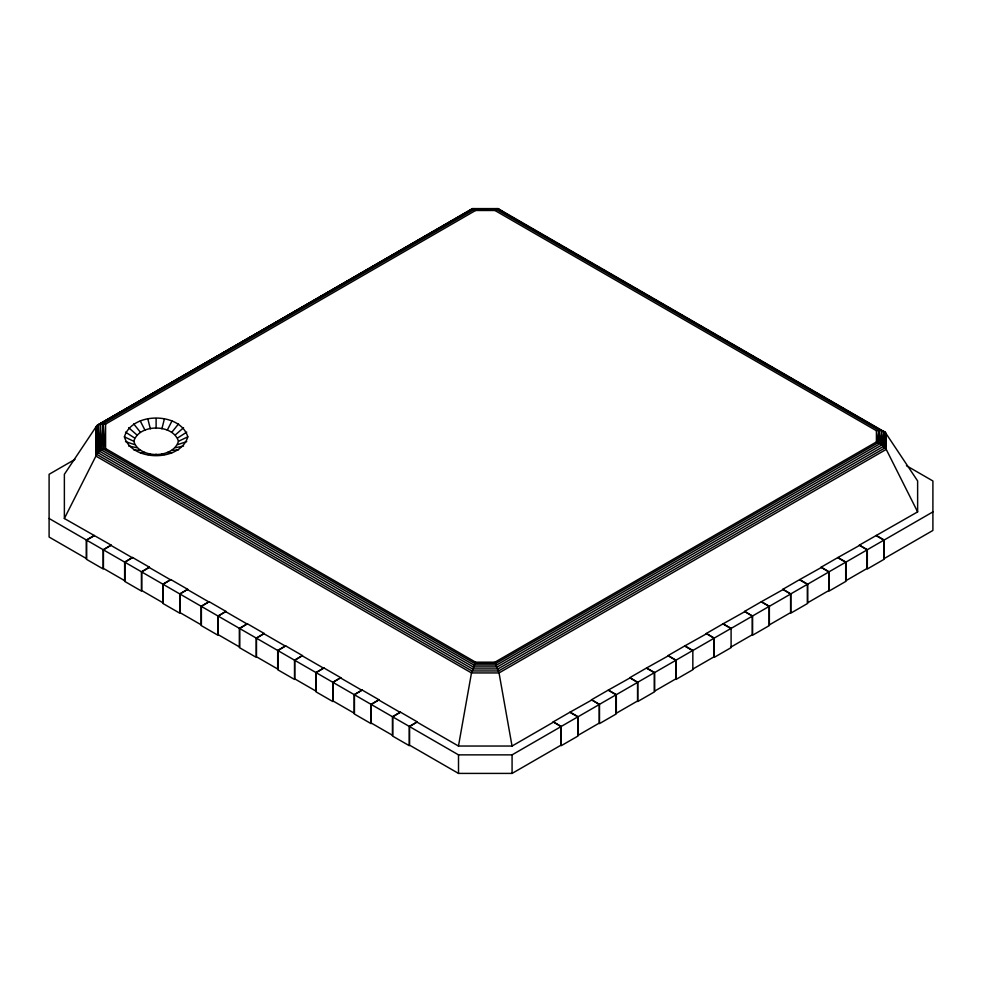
<?xml version="1.0" encoding="UTF-8"?>
<svg xmlns="http://www.w3.org/2000/svg" width="982" height="982" viewBox="0 0 982 982"><rect width="100%" height="100%" fill="white"/><g stroke="black" fill="none" stroke-linecap="round" stroke-linejoin="round"><path stroke-width="1.47" d="M578.054 716.725L561.213 726.447L561.213 745.706L578.054 735.997L578.054 716.725L570.1 712.134L553.259 721.856L561.017 726.606L561.017 745.154L512.076 773.411L458.508 773.411L409.543 745.142L409.543 726.582L417.264 721.856L400.423 712.134L392.702 716.86L392.702 735.42L371.27 723.047L371.27 704.487L378.991 699.761L362.162 690.051L354.441 694.765L354.441 713.325L333.008 700.952L333.008 682.404L340.729 677.678L323.9 667.956L316.179 672.682L316.179 691.23L294.747 678.869L294.747 660.309L302.468 655.583L285.639 645.861L277.918 650.587L277.918 669.147L256.486 656.774L256.486 638.214L264.207 633.488L247.378 623.779L239.645 628.492L239.645 647.052L218.225 634.679L218.225 616.131L225.946 611.405L209.105 601.684L201.384 606.41L201.384 624.957L179.964 612.596L179.964 594.036L187.685 589.31L170.843 579.589L163.122 584.315L163.122 602.874L141.69 590.501L141.69 571.941L149.424 567.215L132.582 557.506L124.861 562.22L124.861 580.779L103.429 568.406L103.429 549.859L111.15 545.133L64.37 518.508L96.764 454.371L96.813 425.66L472.489 208.601L475.546 210.492L494.977 210.492L876.423 430.717L881.554 430.546L885.187 432.276L917.63 480.947L917.63 511.88L859.36 545.133L867.131 549.871L867.131 568.431L845.698 580.804L845.698 562.244L867.131 549.871M882.253 431.184L886.23 433.479L885.236 447.743L498.623 670.952L471.9 670.952L96.764 454.371L98.114 452.788L98.212 424.69L473.422 208.589M494.977 210.492L498.021 208.601L885.187 432.276L883.886 446.159L498.07 668.902L472.452 668.902L98.114 452.788L99.759 451.339L100.446 423.917L105.577 424.089L475.546 210.492M883.886 446.159L883.788 431.319L882.241 444.711L497.383 666.901L473.14 666.901L99.759 451.339L101.625 450.112L102.987 423.733L474.478 209.252L496.045 209.252L879.013 430.362L880.375 443.483L886.23 449.388L917.63 511.88M100.446 423.917L101.625 450.112L103.601 449.179L474.723 663.451L495.787 663.451L878.399 442.551L879.013 430.362M105.577 448.565L103.601 449.179L105.577 424.089L105.577 448.565L475.546 662.163L494.977 662.163L876.423 441.937L880.375 443.483L881.554 430.546L497.101 208.589M553.369 722.187L512.039 746.038L458.471 746.038L471.483 672.928L475.546 662.163M124.407 436.867C131.846 411.789 180.381 411.789 187.808 436.867C180.381 461.945 131.846 461.945 124.407 436.867L133.785 441.286C139.014 458.938 173.2 458.938 178.442 441.286C173.2 423.623 139.014 423.623 133.785 441.286M161.895 428.827L164.313 419.179M506.994 214.53L498.021 208.601L472.489 208.601L468.831 211.461M167.271 430.116L171.96 421.008M171.899 432.166L178.528 423.917M471.912 209.092L96.813 425.66L64.37 474.318L64.37 518.508M175.447 434.83L183.56 427.71M177.681 437.947L186.727 432.129M99.759 424.543L103.736 422.248M106.387 420.713L115.68 415.349M118.343 413.815L122.32 411.519M124.984 409.985L127.635 408.451M130.287 406.916L134.276 404.621M136.928 403.086L139.579 401.552M143.568 399.257L146.22 397.722M148.871 396.188L152.861 393.892M155.512 392.358L158.163 390.824M160.827 389.289L164.804 386.994M167.456 385.46L170.119 383.925M174.096 381.63L176.76 380.095M179.411 378.561L194.019 370.128M197.996 367.833L212.603 359.4M216.58 357.092L224.547 352.501M227.198 350.967L236.502 345.603M239.154 344.068L243.131 341.773M245.795 340.238L248.446 338.704M251.097 337.17L255.087 334.874M257.738 333.34L261.728 331.032M264.379 329.498L267.03 327.976M269.682 326.441L273.671 324.134M276.323 322.612L278.986 321.077M281.638 319.543L285.615 317.235M288.278 315.713L290.93 314.179M294.907 311.871L297.571 310.337M300.222 308.814L309.514 303.438M313.504 301.143L316.155 299.608M318.806 298.074L333.414 289.641M337.391 287.345L345.357 282.742M348.021 281.22L357.313 275.844M359.964 274.322L363.954 272.014M366.605 270.48L375.897 265.115M378.549 263.581L382.538 261.286M385.19 259.751L387.841 258.217M390.505 256.683L394.482 254.387M397.133 252.853L399.797 251.318M403.774 249.023L406.425 247.489M409.089 245.954L411.74 244.42M415.73 242.124L418.381 240.59M421.033 239.056L430.325 233.691M434.314 231.396L436.965 229.862M439.617 228.327L454.224 219.894M458.213 217.599L466.168 212.996M74.939 459.392L49.1 474.306L49.1 537.044L86.6 558.684L86.6 540.137L94.211 535.742M94.321 535.411L86.367 540.002L86.367 559.261L103.208 568.983L103.208 549.724L111.15 545.133M132.582 557.506L124.628 562.097L124.628 581.356L141.469 591.078L141.469 571.806L149.424 567.215M170.843 579.589L162.889 584.18L162.889 603.451L179.731 613.161L179.731 593.901L187.685 589.31M209.105 601.684L201.163 606.275L201.163 625.534L217.992 635.256L217.992 615.996L225.946 611.405M247.378 623.779L239.424 628.37L239.424 647.629L256.253 657.351L256.253 638.079L264.207 633.488M285.639 645.861L277.685 650.452L277.685 669.724L294.514 679.434L294.514 660.174L302.468 655.583M323.9 667.956L315.946 672.547L315.946 691.807L332.788 701.529L332.788 682.269L340.729 677.678M362.162 690.051L354.207 694.642L354.207 713.902L371.049 723.624L371.049 704.352L378.991 699.761M400.423 712.134L392.469 716.725L392.469 735.997L409.31 745.706L409.31 726.447L417.264 721.856M880.375 443.483L496.61 665.047L473.913 665.047L101.625 450.112M599.29 704.511L577.858 716.885L577.858 735.444L599.29 723.071L599.29 704.511L591.52 699.761L608.361 690.051L616.315 694.642L616.315 713.902L599.474 723.624L599.474 704.352L616.315 694.642M637.551 682.416L616.119 694.79L616.119 713.349L637.551 700.976L637.551 682.416L629.793 677.678L646.622 667.956L654.577 672.547L654.577 691.807L637.735 701.529L637.735 682.269L654.577 672.547M675.812 660.334L654.38 672.695L654.38 691.254L675.812 678.881L675.812 660.334L668.055 655.583L684.884 645.861L692.838 650.452L692.838 669.724L675.997 679.434L675.997 660.174L692.838 650.452M692.641 669.172L714.074 656.798L714.074 638.239L706.316 633.488L723.145 623.779L731.099 628.37L731.099 647.629L714.27 657.351L714.27 638.079L731.099 628.37M730.915 647.077L752.335 634.703L752.335 616.144L744.577 611.405L761.418 601.684L769.36 606.275L769.36 625.534L752.531 635.256L752.531 615.996L769.36 606.275M790.596 594.061L769.176 606.422L769.176 624.982L790.596 612.608L790.596 594.061L782.838 589.31L799.679 579.589L807.621 584.18L807.621 603.451L790.792 613.161L790.792 593.901L807.621 584.18M828.857 571.966L807.437 584.339L807.437 602.899L828.857 590.526L828.857 571.966L821.099 567.215L837.941 557.506L845.895 562.097L845.895 581.356L829.053 591.078L829.053 571.806L845.895 562.097M570.1 712.134L591.63 700.092M608.361 690.051L629.892 677.997M646.622 667.956L668.153 655.915M684.884 645.861L706.426 633.82M723.145 623.779L744.687 611.725M761.418 601.684L782.949 589.642M799.679 579.589L821.21 567.547M837.941 557.506L859.471 545.452M867.315 549.724L884.156 540.002L884.156 559.261L867.315 568.983L867.315 549.724L859.36 545.133M409.543 726.582L458.508 754.863L512.076 754.863L561.017 726.606M714.074 638.239L692.641 650.612L684.994 646.193M752.335 616.144L730.915 628.517L723.255 624.098M876.312 535.742L883.96 540.149L932.9 511.904M178.442 441.286L187.808 436.867M147.901 454.543L150.332 453.733M177.681 444.613L186.727 441.593M175.447 447.731L183.56 446.012M171.899 450.394L178.528 449.805M140.266 452.714L144.943 452.444M167.271 452.444L171.96 452.714M133.699 449.805L140.328 450.394M128.654 446.012L136.78 447.731M125.487 441.593L134.546 444.613M161.895 453.733L164.313 454.543M509.646 216.052L512.297 217.587M516.274 219.882L518.926 221.416M521.577 222.951L525.554 225.246M528.206 226.768L530.857 228.303M533.508 229.837L537.485 232.133M540.149 233.667L542.801 235.201M545.452 236.723L549.429 239.019M552.08 240.553L561.36 245.917M564.012 247.439L573.292 252.804M575.943 254.338L579.92 256.633M582.572 258.168L590.526 262.759M594.515 265.054L609.098 273.475M611.749 275.009L614.401 276.531M618.378 278.827L621.029 280.361M623.68 281.895L626.332 283.43M630.309 285.725L632.96 287.247M635.612 288.782L639.589 291.077M642.24 292.611L644.892 294.146M647.543 295.68L651.532 297.976M654.184 299.498L658.161 301.793M660.812 303.328L663.464 304.862M666.115 306.396L670.092 308.692M672.744 310.226L675.395 311.748M678.046 313.283L682.024 315.578M684.675 317.112L693.955 322.464M696.606 323.999L711.201 332.419M713.853 333.954L723.133 339.306M725.784 340.84L728.435 342.374M732.412 344.67L735.064 346.204M737.715 347.738L741.692 350.034M744.344 351.556L746.995 353.09M750.972 355.386L753.624 356.92M756.287 358.455L760.264 360.75M762.916 362.272L765.567 363.806M768.219 365.341L772.196 367.636M774.847 369.171L777.499 370.705M780.15 372.227L784.127 374.523M786.778 376.057L796.058 381.421M798.71 382.943L806.664 387.546M810.653 389.842L825.236 398.262M829.213 400.558L843.796 408.978M846.447 410.513L849.099 412.035M853.076 414.33L855.727 415.865M858.378 417.399L861.03 418.933M865.019 421.229L867.671 422.763M870.322 424.285L874.299 426.581M876.951 428.115L879.602 429.65M906.423 465.689L932.9 480.971L932.9 530.452L883.96 558.709L883.96 540.149M876.202 535.411L884.156 540.002M838.051 557.825L845.698 562.244M821.099 567.215L829.053 571.806M799.778 579.92L807.437 584.339M782.838 589.31L790.792 593.901M761.516 602.015L769.176 606.422M744.577 611.405L752.531 615.996M706.316 633.488L714.27 638.079M668.055 655.583L675.997 660.174M646.733 668.288L654.38 672.695M629.793 677.678L637.735 682.269M608.472 690.371L616.119 694.79M591.52 699.761L599.474 704.352M570.198 712.466L577.858 716.885M553.259 721.856L561.213 726.447M111.052 545.452L132.472 557.825M149.313 567.547L170.733 579.92M187.574 589.642L209.006 602.015M225.835 611.725L247.268 624.098M264.097 633.82L285.529 646.193M302.358 655.915L323.79 668.288M340.631 677.997L362.051 690.371M378.892 700.092L400.312 712.466M417.154 722.187L458.471 746.038M49.1 518.484L103.208 549.724M103.429 549.859L141.469 571.806M141.69 571.941L179.731 593.901M179.964 594.036L217.992 615.996M218.225 616.131L256.253 638.079M256.486 638.214L294.514 660.174M294.747 660.309L332.788 682.269M333.008 682.404L371.049 704.352M371.27 704.487L409.31 726.447M125.487 432.129L134.546 437.947M128.654 427.71L136.78 434.83M133.699 423.917L140.328 432.166M494.977 662.163L499.04 672.928L512.039 746.038M140.266 421.008L144.943 430.116M147.901 419.179L150.332 428.827M878.399 442.551L876.423 430.717L876.423 441.937M98.212 424.69L99.759 451.339M881.554 430.546L882.241 444.711M96.813 425.66L98.114 452.788M96.764 454.371L95.77 426.851L95.77 456.004L471.483 672.928L499.04 672.928L886.23 449.388L886.23 433.479M102.987 423.733L103.601 449.179M885.187 432.276L885.236 447.743M512.076 754.863L512.076 773.411M458.508 754.863L458.508 773.411M156.113 418.565L156.113 428.385M156.113 454.175L156.113 455.169"/></g></svg>
